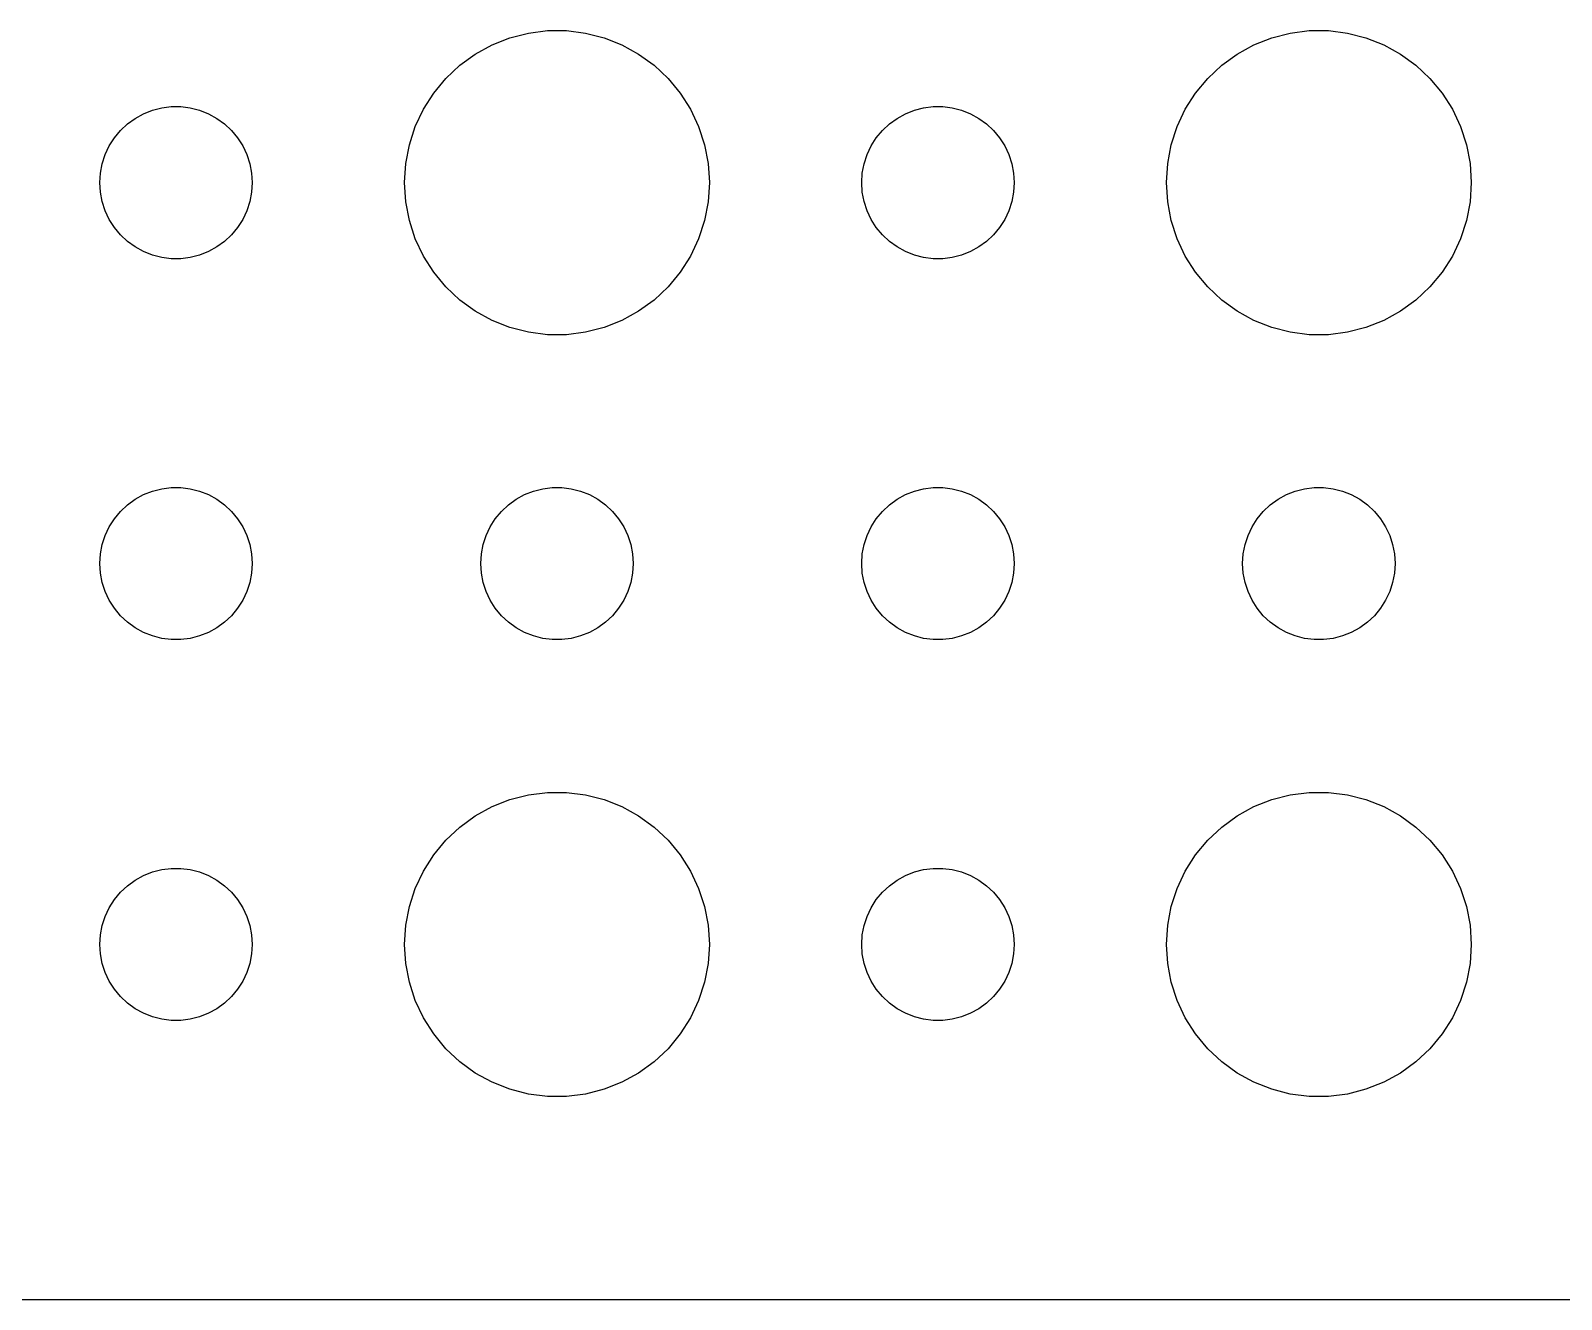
# Model space of a CAD drawing. Header units: metres. Extents: x -120 to 120, y -112 to 112.
# Drawn here: x 27.14 to 57.27, y -111.99 to -87.01 of the extents above; entities that cross this region are included whole.
import ezdxf

# ---------------------------------------------------------------- set-up
doc = ezdxf.new("R2010")
doc.units = ezdxf.units.M

msp = doc.modelspace()

# ---------------------------------------------------------------- linework, layer by layer
for p, q in [((36.5729, -87.1468), (36.9379, -87.0531)), ((36.9379, -87.0531), (37.3116, -87.0059)), ((37.3116, -87.0059), (37.6884, -87.0059)), ((37.6884, -87.0059), (38.0621, -87.0531)), ((38.0621, -87.0531), (38.427, -87.1468)), ((51.5729, -87.1468), (51.9379, -87.0531)), ((51.9379, -87.0531), (52.3116, -87.0059)), ((52.3116, -87.0059), (52.6884, -87.0059)), ((52.6884, -87.0059), (53.0621, -87.0531)), ((53.0621, -87.0531), (53.427, -87.1468)), ((35.8925, -87.467), (36.2227, -87.2855)), ((36.2227, -87.2855), (36.5729, -87.1468)), ((38.427, -87.1468), (38.7773, -87.2855)), ((38.7773, -87.2855), (39.1075, -87.467)), ((50.8925, -87.467), (51.2227, -87.2855)), ((51.2227, -87.2855), (51.5729, -87.1468)), ((53.427, -87.1468), (53.7773, -87.2855)), ((53.7773, -87.2855), (54.1075, -87.467)), ((35.3131, -87.9464), (35.5877, -87.6885)), ((35.5877, -87.6885), (35.8925, -87.467)), ((39.1075, -87.467), (39.4123, -87.6885)), ((39.4123, -87.6885), (39.6869, -87.9464)), ((50.3131, -87.9464), (50.5877, -87.6885)), ((50.5877, -87.6885), (50.8925, -87.467)), ((54.1075, -87.467), (54.4123, -87.6885)), ((54.4123, -87.6885), (54.6869, -87.9464)), ((35.0729, -88.2366), (35.3131, -87.9464)), ((39.6869, -87.9464), (39.927, -88.2366)), ((50.0729, -88.2366), (50.3131, -87.9464)), ((54.6869, -87.9464), (54.927, -88.2366)), ((34.8711, -88.5547), (35.0729, -88.2366)), ((39.927, -88.2366), (40.1289, -88.5547)), ((49.8711, -88.5547), (50.0729, -88.2366)), ((54.927, -88.2366), (55.1289, -88.5547)), ((29.3613, -88.6428), (29.5365, -88.5734)), ((29.5365, -88.5734), (29.7189, -88.5266)), ((29.7189, -88.5266), (29.9058, -88.503)), ((29.9058, -88.503), (30.0942, -88.503)), ((30.0942, -88.503), (30.2811, -88.5266)), ((30.2811, -88.5266), (30.4635, -88.5734)), ((30.4635, -88.5734), (30.6387, -88.6428)), ((34.7107, -88.8956), (34.8711, -88.5547)), ((40.1289, -88.5547), (40.2893, -88.8956)), ((44.3613, -88.6428), (44.5365, -88.5734)), ((44.5365, -88.5734), (44.7189, -88.5266)), ((44.7189, -88.5266), (44.9058, -88.503)), ((44.9058, -88.503), (45.0942, -88.503)), ((45.0942, -88.503), (45.2811, -88.5266)), ((45.2811, -88.5266), (45.4635, -88.5734)), ((45.4635, -88.5734), (45.6387, -88.6428)), ((49.7107, -88.8956), (49.8711, -88.5547)), ((55.1289, -88.5547), (55.2893, -88.8956)), ((28.9065, -88.9732), (29.0439, -88.8442)), ((29.0439, -88.8442), (29.1963, -88.7335)), ((29.1963, -88.7335), (29.3613, -88.6428)), ((30.6387, -88.6428), (30.8037, -88.7335)), ((30.8037, -88.7335), (30.9561, -88.8442)), ((30.9561, -88.8442), (31.0934, -88.9732)), ((34.5942, -89.2539), (34.7107, -88.8956)), ((40.2893, -88.8956), (40.4057, -89.2539)), ((43.9065, -88.9732), (44.0439, -88.8442)), ((44.0439, -88.8442), (44.1963, -88.7335)), ((44.1963, -88.7335), (44.3613, -88.6428)), ((45.6387, -88.6428), (45.8037, -88.7335)), ((45.8037, -88.7335), (45.9561, -88.8442)), ((45.9561, -88.8442), (46.0934, -88.9732)), ((49.5942, -89.2539), (49.7107, -88.8956)), ((55.2893, -88.8956), (55.4057, -89.2539)), ((28.6855, -89.2774), (28.7865, -89.1183)), ((28.7865, -89.1183), (28.9065, -88.9732)), ((31.0934, -88.9732), (31.2135, -89.1183)), ((31.2135, -89.1183), (31.3145, -89.2774)), ((43.6855, -89.2774), (43.7865, -89.1183)), ((43.7865, -89.1183), (43.9065, -88.9732)), ((46.0934, -88.9732), (46.2135, -89.1183)), ((46.2135, -89.1183), (46.3145, -89.2774)), ((28.5471, -89.627), (28.6053, -89.4478)), ((28.6053, -89.4478), (28.6855, -89.2774)), ((31.3145, -89.2774), (31.3947, -89.4478)), ((31.3947, -89.4478), (31.4529, -89.627)), ((34.5237, -89.624), (34.5942, -89.2539)), ((40.4057, -89.2539), (40.4763, -89.624)), ((43.5471, -89.627), (43.6053, -89.4478)), ((43.6053, -89.4478), (43.6855, -89.2774)), ((46.3145, -89.2774), (46.3947, -89.4478)), ((46.3947, -89.4478), (46.4529, -89.627)), ((49.5237, -89.624), (49.5942, -89.2539)), ((55.4057, -89.2539), (55.4763, -89.624)), ((28.5118, -89.812), (28.5471, -89.627)), ((31.4529, -89.627), (31.4882, -89.812)), ((34.5, -90), (34.5237, -89.624)), ((40.4763, -89.624), (40.5, -90)), ((43.5118, -89.812), (43.5471, -89.627)), ((46.4529, -89.627), (46.4882, -89.812)), ((49.5, -90), (49.5237, -89.624)), ((55.4763, -89.624), (55.5, -90)), ((28.5, -90), (28.5118, -89.812)), ((28.5118, -90.188), (28.5, -90)), ((31.4882, -89.812), (31.5, -90)), ((31.5, -90), (31.4882, -90.188)), ((34.5237, -90.376), (34.5, -90)), ((40.5, -90), (40.4763, -90.376)), ((43.5, -90), (43.5118, -89.812)), ((43.5118, -90.188), (43.5, -90)), ((46.4882, -89.812), (46.5, -90)), ((46.5, -90), (46.4882, -90.188)), ((49.5237, -90.376), (49.5, -90)), ((55.5, -90), (55.4763, -90.376)), ((28.5471, -90.373), (28.5118, -90.188)), ((28.6053, -90.5522), (28.5471, -90.373)), ((31.4529, -90.373), (31.3947, -90.5522)), ((31.4882, -90.188), (31.4529, -90.373)), ((34.5942, -90.7461), (34.5237, -90.376)), ((40.4763, -90.376), (40.4057, -90.7461)), ((43.5471, -90.373), (43.5118, -90.188)), ((43.6053, -90.5522), (43.5471, -90.373)), ((46.4529, -90.373), (46.3947, -90.5522)), ((46.4882, -90.188), (46.4529, -90.373)), ((49.5942, -90.7461), (49.5237, -90.376)), ((55.4763, -90.376), (55.4057, -90.7461)), ((28.6855, -90.7226), (28.6053, -90.5522)), ((31.3947, -90.5522), (31.3145, -90.7226)), ((43.6855, -90.7226), (43.6053, -90.5522)), ((46.3947, -90.5522), (46.3145, -90.7226)), ((28.7865, -90.8817), (28.6855, -90.7226)), ((28.9065, -91.0268), (28.7865, -90.8817)), ((31.2135, -90.8817), (31.0934, -91.0268)), ((31.3145, -90.7226), (31.2135, -90.8817)), ((34.7107, -91.1044), (34.5942, -90.7461)), ((40.4057, -90.7461), (40.2893, -91.1044)), ((43.7865, -90.8817), (43.6855, -90.7226)), ((43.9065, -91.0268), (43.7865, -90.8817)), ((46.2135, -90.8817), (46.0934, -91.0268)), ((46.3145, -90.7226), (46.2135, -90.8817)), ((49.7107, -91.1044), (49.5942, -90.7461)), ((55.4057, -90.7461), (55.2893, -91.1044)), ((29.0439, -91.1558), (28.9065, -91.0268)), ((29.1963, -91.2665), (29.0439, -91.1558)), ((29.3613, -91.3572), (29.1963, -91.2665)), ((30.8037, -91.2665), (30.6387, -91.3572)), ((30.9561, -91.1558), (30.8037, -91.2665)), ((31.0934, -91.0268), (30.9561, -91.1558)), ((34.8711, -91.4453), (34.7107, -91.1044)), ((40.2893, -91.1044), (40.1289, -91.4453)), ((44.0439, -91.1558), (43.9065, -91.0268)), ((44.1963, -91.2665), (44.0439, -91.1558)), ((44.3613, -91.3572), (44.1963, -91.2665)), ((45.8037, -91.2665), (45.6387, -91.3572)), ((45.9561, -91.1558), (45.8037, -91.2665)), ((46.0934, -91.0268), (45.9561, -91.1558)), ((49.8711, -91.4453), (49.7107, -91.1044)), ((55.2893, -91.1044), (55.1289, -91.4453)), ((29.5365, -91.4266), (29.3613, -91.3572)), ((29.7189, -91.4734), (29.5365, -91.4266)), ((29.9058, -91.497), (29.7189, -91.4734)), ((30.0942, -91.497), (29.9058, -91.497)), ((30.2811, -91.4734), (30.0942, -91.497)), ((30.4635, -91.4266), (30.2811, -91.4734)), ((30.6387, -91.3572), (30.4635, -91.4266)), ((35.0729, -91.7634), (34.8711, -91.4453)), ((40.1289, -91.4453), (39.927, -91.7634)), ((44.5365, -91.4266), (44.3613, -91.3572)), ((44.7189, -91.4734), (44.5365, -91.4266)), ((44.9058, -91.497), (44.7189, -91.4734)), ((45.0942, -91.497), (44.9058, -91.497)), ((45.2811, -91.4734), (45.0942, -91.497)), ((45.4635, -91.4266), (45.2811, -91.4734)), ((45.6387, -91.3572), (45.4635, -91.4266)), ((50.0729, -91.7634), (49.8711, -91.4453)), ((55.1289, -91.4453), (54.927, -91.7634)), ((35.3131, -92.0536), (35.0729, -91.7634)), ((39.927, -91.7634), (39.6869, -92.0536)), ((50.3131, -92.0536), (50.0729, -91.7634)), ((54.927, -91.7634), (54.6869, -92.0536)), ((35.5877, -92.3115), (35.3131, -92.0536)), ((39.6869, -92.0536), (39.4123, -92.3115)), ((50.5877, -92.3115), (50.3131, -92.0536)), ((54.6869, -92.0536), (54.4123, -92.3115)), ((35.8925, -92.533), (35.5877, -92.3115)), ((39.4123, -92.3115), (39.1075, -92.533)), ((50.8925, -92.533), (50.5877, -92.3115)), ((54.4123, -92.3115), (54.1075, -92.533)), ((36.2227, -92.7145), (35.8925, -92.533)), ((36.5729, -92.8532), (36.2227, -92.7145)), ((38.7773, -92.7145), (38.427, -92.8532)), ((39.1075, -92.533), (38.7773, -92.7145)), ((51.2227, -92.7145), (50.8925, -92.533)), ((51.5729, -92.8532), (51.2227, -92.7145)), ((53.7773, -92.7145), (53.427, -92.8532)), ((54.1075, -92.533), (53.7773, -92.7145)), ((36.9379, -92.9469), (36.5729, -92.8532)), ((37.3116, -92.9941), (36.9379, -92.9469)), ((37.6884, -92.9941), (37.3116, -92.9941)), ((38.0621, -92.9469), (37.6884, -92.9941)), ((38.427, -92.8532), (38.0621, -92.9469)), ((51.9379, -92.9469), (51.5729, -92.8532)), ((52.3116, -92.9941), (51.9379, -92.9469)), ((52.6884, -92.9941), (52.3116, -92.9941)), ((53.0621, -92.9469), (52.6884, -92.9941)), ((53.427, -92.8532), (53.0621, -92.9469)), ((29.3613, -96.1428), (29.5365, -96.0734)), ((29.5365, -96.0734), (29.7189, -96.0266)), ((29.7189, -96.0266), (29.9058, -96.003)), ((29.9058, -96.003), (30.0942, -96.003)), ((30.0942, -96.003), (30.2811, -96.0266)), ((30.2811, -96.0266), (30.4635, -96.0734)), ((30.4635, -96.0734), (30.6387, -96.1428)), ((36.8613, -96.1428), (37.0365, -96.0734)), ((37.0365, -96.0734), (37.2189, -96.0266)), ((37.2189, -96.0266), (37.4058, -96.003)), ((37.4058, -96.003), (37.5942, -96.003)), ((37.5942, -96.003), (37.7811, -96.0266)), ((37.7811, -96.0266), (37.9635, -96.0734)), ((37.9635, -96.0734), (38.1387, -96.1428)), ((44.3613, -96.1428), (44.5365, -96.0734)), ((44.5365, -96.0734), (44.7189, -96.0266)), ((44.7189, -96.0266), (44.9058, -96.003)), ((44.9058, -96.003), (45.0942, -96.003)), ((45.0942, -96.003), (45.2811, -96.0266)), ((45.2811, -96.0266), (45.4635, -96.0734)), ((45.4635, -96.0734), (45.6387, -96.1428)), ((51.8613, -96.1428), (52.0365, -96.0734)), ((52.0365, -96.0734), (52.2189, -96.0266)), ((52.2189, -96.0266), (52.4058, -96.003)), ((52.4058, -96.003), (52.5942, -96.003)), ((52.5942, -96.003), (52.7811, -96.0266)), ((52.7811, -96.0266), (52.9635, -96.0734)), ((52.9635, -96.0734), (53.1387, -96.1428)), ((28.9065, -96.4732), (29.0439, -96.3442)), ((29.0439, -96.3442), (29.1963, -96.2335)), ((29.1963, -96.2335), (29.3613, -96.1428)), ((30.6387, -96.1428), (30.8037, -96.2335)), ((30.8037, -96.2335), (30.9561, -96.3442)), ((30.9561, -96.3442), (31.0934, -96.4732)), ((36.4065, -96.4732), (36.5439, -96.3442)), ((36.5439, -96.3442), (36.6963, -96.2335)), ((36.6963, -96.2335), (36.8613, -96.1428)), ((38.1387, -96.1428), (38.3037, -96.2335)), ((38.3037, -96.2335), (38.4561, -96.3442)), ((38.4561, -96.3442), (38.5934, -96.4732)), ((43.9065, -96.4732), (44.0439, -96.3442)), ((44.0439, -96.3442), (44.1963, -96.2335)), ((44.1963, -96.2335), (44.3613, -96.1428)), ((45.6387, -96.1428), (45.8037, -96.2335)), ((45.8037, -96.2335), (45.9561, -96.3442)), ((45.9561, -96.3442), (46.0934, -96.4732)), ((51.4065, -96.4732), (51.5439, -96.3442)), ((51.5439, -96.3442), (51.6963, -96.2335)), ((51.6963, -96.2335), (51.8613, -96.1428)), ((53.1387, -96.1428), (53.3037, -96.2335)), ((53.3037, -96.2335), (53.4561, -96.3442)), ((53.4561, -96.3442), (53.5934, -96.4732)), ((28.6855, -96.7774), (28.7865, -96.6183)), ((28.7865, -96.6183), (28.9065, -96.4732)), ((31.0934, -96.4732), (31.2135, -96.6183)), ((31.2135, -96.6183), (31.3145, -96.7774)), ((36.1855, -96.7774), (36.2865, -96.6183)), ((36.2865, -96.6183), (36.4065, -96.4732)), ((38.5934, -96.4732), (38.7135, -96.6183)), ((38.7135, -96.6183), (38.8145, -96.7774)), ((43.6855, -96.7774), (43.7865, -96.6183)), ((43.7865, -96.6183), (43.9065, -96.4732)), ((46.0934, -96.4732), (46.2135, -96.6183)), ((46.2135, -96.6183), (46.3145, -96.7774)), ((51.1855, -96.7774), (51.2865, -96.6183)), ((51.2865, -96.6183), (51.4065, -96.4732)), ((53.5934, -96.4732), (53.7135, -96.6183)), ((53.7135, -96.6183), (53.8145, -96.7774)), ((28.5471, -97.127), (28.6053, -96.9478)), ((28.6053, -96.9478), (28.6855, -96.7774)), ((31.3145, -96.7774), (31.3947, -96.9478)), ((31.3947, -96.9478), (31.4529, -97.127)), ((36.0471, -97.127), (36.1053, -96.9478)), ((36.1053, -96.9478), (36.1855, -96.7774)), ((38.8145, -96.7774), (38.8947, -96.9478)), ((38.8947, -96.9478), (38.9529, -97.127)), ((43.5471, -97.127), (43.6053, -96.9478)), ((43.6053, -96.9478), (43.6855, -96.7774)), ((46.3145, -96.7774), (46.3947, -96.9478)), ((46.3947, -96.9478), (46.4529, -97.127)), ((51.0471, -97.127), (51.1053, -96.9478)), ((51.1053, -96.9478), (51.1855, -96.7774)), ((53.8145, -96.7774), (53.8947, -96.9478)), ((53.8947, -96.9478), (53.9529, -97.127)), ((28.5, -97.5), (28.5118, -97.312)), ((28.5118, -97.312), (28.5471, -97.127)), ((31.4529, -97.127), (31.4882, -97.312)), ((31.4882, -97.312), (31.5, -97.5)), ((36, -97.5), (36.0118, -97.312)), ((36.0118, -97.312), (36.0471, -97.127)), ((38.9529, -97.127), (38.9882, -97.312)), ((38.9882, -97.312), (39, -97.5)), ((43.5, -97.5), (43.5118, -97.312)), ((43.5118, -97.312), (43.5471, -97.127)), ((46.4529, -97.127), (46.4882, -97.312)), ((46.4882, -97.312), (46.5, -97.5)), ((51, -97.5), (51.0118, -97.312)), ((51.0118, -97.312), (51.0471, -97.127)), ((53.9529, -97.127), (53.9882, -97.312)), ((53.9882, -97.312), (54, -97.5)), ((28.5118, -97.688), (28.5, -97.5)), ((31.5, -97.5), (31.4882, -97.688)), ((36.0118, -97.688), (36, -97.5)), ((39, -97.5), (38.9882, -97.688)), ((43.5118, -97.688), (43.5, -97.5)), ((46.5, -97.5), (46.4882, -97.688)), ((51.0118, -97.688), (51, -97.5)), ((54, -97.5), (53.9882, -97.688)), ((28.5471, -97.873), (28.5118, -97.688)), ((28.6053, -98.0522), (28.5471, -97.873)), ((31.4529, -97.873), (31.3947, -98.0522)), ((31.4882, -97.688), (31.4529, -97.873)), ((36.0471, -97.873), (36.0118, -97.688)), ((36.1053, -98.0522), (36.0471, -97.873)), ((38.9529, -97.873), (38.8947, -98.0522)), ((38.9882, -97.688), (38.9529, -97.873)), ((43.5471, -97.873), (43.5118, -97.688)), ((43.6053, -98.0522), (43.5471, -97.873)), ((46.4529, -97.873), (46.3947, -98.0522)), ((46.4882, -97.688), (46.4529, -97.873)), ((51.0471, -97.873), (51.0118, -97.688)), ((51.1053, -98.0522), (51.0471, -97.873)), ((53.9529, -97.873), (53.8947, -98.0522)), ((53.9882, -97.688), (53.9529, -97.873)), ((28.6855, -98.2226), (28.6053, -98.0522)), ((28.7865, -98.3817), (28.6855, -98.2226)), ((31.3145, -98.2226), (31.2135, -98.3817)), ((31.3947, -98.0522), (31.3145, -98.2226)), ((36.1855, -98.2226), (36.1053, -98.0522)), ((36.2865, -98.3817), (36.1855, -98.2226)), ((38.8145, -98.2226), (38.7135, -98.3817)), ((38.8947, -98.0522), (38.8145, -98.2226)), ((43.6855, -98.2226), (43.6053, -98.0522)), ((43.7865, -98.3817), (43.6855, -98.2226)), ((46.3145, -98.2226), (46.2135, -98.3817)), ((46.3947, -98.0522), (46.3145, -98.2226)), ((51.1855, -98.2226), (51.1053, -98.0522)), ((51.2865, -98.3817), (51.1855, -98.2226)), ((53.8145, -98.2226), (53.7135, -98.3817)), ((53.8947, -98.0522), (53.8145, -98.2226)), ((28.9065, -98.5268), (28.7865, -98.3817)), ((29.0439, -98.6558), (28.9065, -98.5268)), ((31.0934, -98.5268), (30.9561, -98.6558)), ((31.2135, -98.3817), (31.0934, -98.5268)), ((36.4065, -98.5268), (36.2865, -98.3817)), ((36.5439, -98.6558), (36.4065, -98.5268)), ((38.5934, -98.5268), (38.4561, -98.6558)), ((38.7135, -98.3817), (38.5934, -98.5268)), ((43.9065, -98.5268), (43.7865, -98.3817)), ((44.0439, -98.6558), (43.9065, -98.5268)), ((46.0934, -98.5268), (45.9561, -98.6558)), ((46.2135, -98.3817), (46.0934, -98.5268)), ((51.4065, -98.5268), (51.2865, -98.3817)), ((51.5439, -98.6558), (51.4065, -98.5268)), ((53.5934, -98.5268), (53.4561, -98.6558)), ((53.7135, -98.3817), (53.5934, -98.5268)), ((29.1963, -98.7665), (29.0439, -98.6558)), ((29.3613, -98.8572), (29.1963, -98.7665)), ((30.8037, -98.7665), (30.6387, -98.8572)), ((30.9561, -98.6558), (30.8037, -98.7665)), ((36.6963, -98.7665), (36.5439, -98.6558)), ((36.8613, -98.8572), (36.6963, -98.7665)), ((38.3037, -98.7665), (38.1387, -98.8572)), ((38.4561, -98.6558), (38.3037, -98.7665)), ((44.1963, -98.7665), (44.0439, -98.6558)), ((44.3613, -98.8572), (44.1963, -98.7665)), ((45.8037, -98.7665), (45.6387, -98.8572)), ((45.9561, -98.6558), (45.8037, -98.7665)), ((51.6963, -98.7665), (51.5439, -98.6558)), ((51.8613, -98.8572), (51.6963, -98.7665)), ((53.3037, -98.7665), (53.1387, -98.8572)), ((53.4561, -98.6558), (53.3037, -98.7665)), ((29.5365, -98.9266), (29.3613, -98.8572)), ((29.7189, -98.9734), (29.5365, -98.9266)), ((29.9058, -98.997), (29.7189, -98.9734)), ((30.0942, -98.997), (29.9058, -98.997)), ((30.2811, -98.9734), (30.0942, -98.997)), ((30.4635, -98.9266), (30.2811, -98.9734)), ((30.6387, -98.8572), (30.4635, -98.9266)), ((37.0365, -98.9266), (36.8613, -98.8572)), ((37.2189, -98.9734), (37.0365, -98.9266)), ((37.4058, -98.997), (37.2189, -98.9734)), ((37.5942, -98.997), (37.4058, -98.997)), ((37.7811, -98.9734), (37.5942, -98.997)), ((37.9635, -98.9266), (37.7811, -98.9734)), ((38.1387, -98.8572), (37.9635, -98.9266)), ((44.5365, -98.9266), (44.3613, -98.8572)), ((44.7189, -98.9734), (44.5365, -98.9266)), ((44.9058, -98.997), (44.7189, -98.9734)), ((45.0942, -98.997), (44.9058, -98.997)), ((45.2811, -98.9734), (45.0942, -98.997)), ((45.4635, -98.9266), (45.2811, -98.9734)), ((45.6387, -98.8572), (45.4635, -98.9266)), ((52.0365, -98.9266), (51.8613, -98.8572)), ((52.2189, -98.9734), (52.0365, -98.9266)), ((52.4058, -98.997), (52.2189, -98.9734)), ((52.5942, -98.997), (52.4058, -98.997)), ((52.7811, -98.9734), (52.5942, -98.997)), ((52.9635, -98.9266), (52.7811, -98.9734)), ((53.1387, -98.8572), (52.9635, -98.9266)), ((36.2227, -102.286), (36.5729, -102.147)), ((36.5729, -102.147), (36.9379, -102.053)), ((36.9379, -102.053), (37.3116, -102.006)), ((37.3116, -102.006), (37.6884, -102.006)), ((37.6884, -102.006), (38.0621, -102.053)), ((38.0621, -102.053), (38.427, -102.147)), ((38.427, -102.147), (38.7773, -102.286)), ((51.2227, -102.286), (51.5729, -102.147)), ((51.5729, -102.147), (51.9379, -102.053)), ((51.9379, -102.053), (52.3116, -102.006)), ((52.3116, -102.006), (52.6884, -102.006)), ((52.6884, -102.006), (53.0621, -102.053)), ((53.0621, -102.053), (53.427, -102.147)), ((53.427, -102.147), (53.7773, -102.286)), ((35.5877, -102.688), (35.8925, -102.467)), ((35.8925, -102.467), (36.2227, -102.286)), ((38.7773, -102.286), (39.1075, -102.467)), ((39.1075, -102.467), (39.4123, -102.688)), ((50.5877, -102.688), (50.8925, -102.467)), ((50.8925, -102.467), (51.2227, -102.286)), ((53.7773, -102.286), (54.1075, -102.467)), ((54.1075, -102.467), (54.4123, -102.688)), ((35.3131, -102.946), (35.5877, -102.688)), ((39.4123, -102.688), (39.6869, -102.946)), ((50.3131, -102.946), (50.5877, -102.688)), ((54.4123, -102.688), (54.6869, -102.946)), ((35.0729, -103.237), (35.3131, -102.946)), ((39.6869, -102.946), (39.927, -103.237)), ((50.0729, -103.237), (50.3131, -102.946)), ((54.6869, -102.946), (54.927, -103.237)), ((34.8711, -103.555), (35.0729, -103.237)), ((39.927, -103.237), (40.1289, -103.555)), ((49.8711, -103.555), (50.0729, -103.237)), ((54.927, -103.237), (55.1289, -103.555)), ((29.1963, -103.734), (29.3613, -103.643)), ((29.3613, -103.643), (29.5365, -103.573)), ((29.5365, -103.573), (29.7189, -103.527)), ((29.7189, -103.527), (29.9058, -103.503)), ((29.9058, -103.503), (30.0942, -103.503)), ((30.0942, -103.503), (30.2811, -103.527)), ((30.2811, -103.527), (30.4635, -103.573)), ((30.4635, -103.573), (30.6387, -103.643)), ((30.6387, -103.643), (30.8037, -103.734)), ((34.7107, -103.896), (34.8711, -103.555)), ((40.1289, -103.555), (40.2893, -103.896)), ((44.1963, -103.734), (44.3613, -103.643)), ((44.3613, -103.643), (44.5365, -103.573)), ((44.5365, -103.573), (44.7189, -103.527)), ((44.7189, -103.527), (44.9058, -103.503)), ((44.9058, -103.503), (45.0942, -103.503)), ((45.0942, -103.503), (45.2811, -103.527)), ((45.2811, -103.527), (45.4635, -103.573)), ((45.4635, -103.573), (45.6387, -103.643)), ((45.6387, -103.643), (45.8037, -103.734)), ((49.7107, -103.896), (49.8711, -103.555)), ((55.1289, -103.555), (55.2893, -103.896)), ((28.7865, -104.118), (28.9065, -103.973)), ((28.9065, -103.973), (29.0439, -103.844)), ((29.0439, -103.844), (29.1963, -103.734)), ((30.8037, -103.734), (30.9561, -103.844)), ((30.9561, -103.844), (31.0934, -103.973)), ((31.0934, -103.973), (31.2135, -104.118)), ((34.5942, -104.254), (34.7107, -103.896)), ((40.2893, -103.896), (40.4057, -104.254)), ((43.7865, -104.118), (43.9065, -103.973)), ((43.9065, -103.973), (44.0439, -103.844)), ((44.0439, -103.844), (44.1963, -103.734)), ((45.8037, -103.734), (45.9561, -103.844)), ((45.9561, -103.844), (46.0934, -103.973)), ((46.0934, -103.973), (46.2135, -104.118)), ((49.5942, -104.254), (49.7107, -103.896)), ((55.2893, -103.896), (55.4057, -104.254)), ((28.6855, -104.277), (28.7865, -104.118)), ((31.2135, -104.118), (31.3145, -104.277)), ((34.5237, -104.624), (34.5942, -104.254)), ((40.4057, -104.254), (40.4763, -104.624)), ((43.6855, -104.277), (43.7865, -104.118)), ((46.2135, -104.118), (46.3145, -104.277)), ((49.5237, -104.624), (49.5942, -104.254)), ((55.4057, -104.254), (55.4763, -104.624)), ((28.5471, -104.627), (28.6053, -104.448)), ((28.6053, -104.448), (28.6855, -104.277)), ((31.3145, -104.277), (31.3947, -104.448)), ((31.3947, -104.448), (31.4529, -104.627)), ((43.5471, -104.627), (43.6053, -104.448)), ((43.6053, -104.448), (43.6855, -104.277)), ((46.3145, -104.277), (46.3947, -104.448)), ((46.3947, -104.448), (46.4529, -104.627)), ((28.5, -105), (28.5118, -104.812)), ((28.5118, -104.812), (28.5471, -104.627)), ((31.4529, -104.627), (31.4882, -104.812)), ((31.4882, -104.812), (31.5, -105)), ((34.5, -105), (34.5237, -104.624)), ((40.4763, -104.624), (40.5, -105)), ((43.5, -105), (43.5118, -104.812)), ((43.5118, -104.812), (43.5471, -104.627)), ((46.4529, -104.627), (46.4882, -104.812)), ((46.4882, -104.812), (46.5, -105)), ((49.5, -105), (49.5237, -104.624)), ((55.4763, -104.624), (55.5, -105)), ((28.5118, -105.188), (28.5, -105)), ((31.5, -105), (31.4882, -105.188)), ((34.5237, -105.376), (34.5, -105)), ((40.5, -105), (40.4763, -105.376)), ((43.5118, -105.188), (43.5, -105)), ((46.5, -105), (46.4882, -105.188)), ((49.5237, -105.376), (49.5, -105)), ((55.5, -105), (55.4763, -105.376)), ((28.5471, -105.373), (28.5118, -105.188)), ((28.6053, -105.552), (28.5471, -105.373)), ((31.4529, -105.373), (31.3947, -105.552)), ((31.4882, -105.188), (31.4529, -105.373)), ((34.5942, -105.746), (34.5237, -105.376)), ((40.4763, -105.376), (40.4057, -105.746)), ((43.5471, -105.373), (43.5118, -105.188)), ((43.6053, -105.552), (43.5471, -105.373)), ((46.4529, -105.373), (46.3947, -105.552)), ((46.4882, -105.188), (46.4529, -105.373)), ((49.5942, -105.746), (49.5237, -105.376)), ((55.4763, -105.376), (55.4057, -105.746)), ((28.6855, -105.723), (28.6053, -105.552)), ((28.7865, -105.882), (28.6855, -105.723)), ((31.3145, -105.723), (31.2135, -105.882)), ((31.3947, -105.552), (31.3145, -105.723)), ((34.7107, -106.104), (34.5942, -105.746)), ((40.4057, -105.746), (40.2893, -106.104)), ((43.6855, -105.723), (43.6053, -105.552)), ((43.7865, -105.882), (43.6855, -105.723)), ((46.3145, -105.723), (46.2135, -105.882)), ((46.3947, -105.552), (46.3145, -105.723)), ((49.7107, -106.104), (49.5942, -105.746)), ((55.4057, -105.746), (55.2893, -106.104)), ((28.9065, -106.027), (28.7865, -105.882)), ((29.0439, -106.156), (28.9065, -106.027)), ((31.0934, -106.027), (30.9561, -106.156)), ((31.2135, -105.882), (31.0934, -106.027)), ((43.9065, -106.027), (43.7865, -105.882)), ((44.0439, -106.156), (43.9065, -106.027)), ((46.0934, -106.027), (45.9561, -106.156)), ((46.2135, -105.882), (46.0934, -106.027)), ((29.1963, -106.266), (29.0439, -106.156)), ((29.3613, -106.357), (29.1963, -106.266)), ((29.5365, -106.427), (29.3613, -106.357)), ((30.6387, -106.357), (30.4635, -106.427)), ((30.8037, -106.266), (30.6387, -106.357)), ((30.9561, -106.156), (30.8037, -106.266)), ((34.8711, -106.445), (34.7107, -106.104)), ((40.2893, -106.104), (40.1289, -106.445)), ((44.1963, -106.266), (44.0439, -106.156)), ((44.3613, -106.357), (44.1963, -106.266)), ((44.5365, -106.427), (44.3613, -106.357)), ((45.6387, -106.357), (45.4635, -106.427)), ((45.8037, -106.266), (45.6387, -106.357)), ((45.9561, -106.156), (45.8037, -106.266)), ((49.8711, -106.445), (49.7107, -106.104)), ((55.2893, -106.104), (55.1289, -106.445)), ((29.7189, -106.473), (29.5365, -106.427)), ((29.9058, -106.497), (29.7189, -106.473)), ((30.0942, -106.497), (29.9058, -106.497)), ((30.2811, -106.473), (30.0942, -106.497)), ((30.4635, -106.427), (30.2811, -106.473)), ((35.0729, -106.763), (34.8711, -106.445)), ((40.1289, -106.445), (39.927, -106.763)), ((44.7189, -106.473), (44.5365, -106.427)), ((44.9058, -106.497), (44.7189, -106.473)), ((45.0942, -106.497), (44.9058, -106.497)), ((45.2811, -106.473), (45.0942, -106.497)), ((45.4635, -106.427), (45.2811, -106.473)), ((50.0729, -106.763), (49.8711, -106.445)), ((55.1289, -106.445), (54.927, -106.763)), ((35.3131, -107.054), (35.0729, -106.763)), ((39.927, -106.763), (39.6869, -107.054)), ((50.3131, -107.054), (50.0729, -106.763)), ((54.927, -106.763), (54.6869, -107.054)), ((35.5877, -107.312), (35.3131, -107.054)), ((39.6869, -107.054), (39.4123, -107.312)), ((50.5877, -107.312), (50.3131, -107.054)), ((54.6869, -107.054), (54.4123, -107.312)), ((35.8925, -107.533), (35.5877, -107.312)), ((36.2227, -107.714), (35.8925, -107.533)), ((39.1075, -107.533), (38.7773, -107.714)), ((39.4123, -107.312), (39.1075, -107.533)), ((50.8925, -107.533), (50.5877, -107.312)), ((51.2227, -107.714), (50.8925, -107.533)), ((54.1075, -107.533), (53.7773, -107.714)), ((54.4123, -107.312), (54.1075, -107.533)), ((36.5729, -107.853), (36.2227, -107.714)), ((36.9379, -107.947), (36.5729, -107.853)), ((38.427, -107.853), (38.0621, -107.947)), ((38.7773, -107.714), (38.427, -107.853)), ((51.5729, -107.853), (51.2227, -107.714)), ((51.9379, -107.947), (51.5729, -107.853)), ((53.427, -107.853), (53.0621, -107.947)), ((53.7773, -107.714), (53.427, -107.853)), ((37.3116, -107.994), (36.9379, -107.947)), ((37.6884, -107.994), (37.3116, -107.994)), ((38.0621, -107.947), (37.6884, -107.994)), ((52.3116, -107.994), (51.9379, -107.947)), ((52.6884, -107.994), (52.3116, -107.994)), ((53.0621, -107.947), (52.6884, -107.994)), ((-114.814, -111.99), (114.814, -111.99))]:
    msp.add_line(p, q)

doc.saveas('drawing.dxf')
